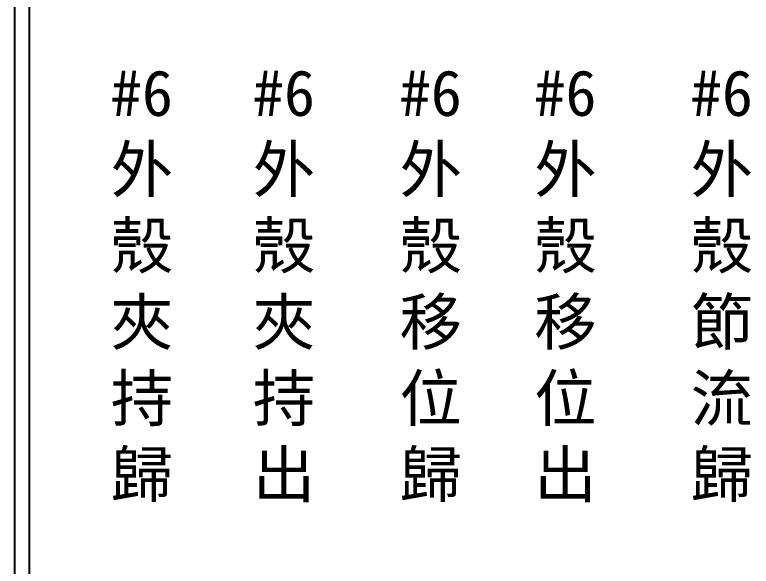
# Model space of a CAD drawing. Extents: x 325 to 612, y 3 to 207.
# Drawn here: x 325.3 to 388.1, y 50 to 97 of the extents above; entities that cross this region are included whole.
import ezdxf

# ---------------------------------------------------------------- set-up
doc = ezdxf.new("R2010")
doc.units = 0
doc.layers.add('圖框層', color=7, linetype='CONTINUOUS')
doc.layers.add('標尺寸層', color=3, linetype='CONTINUOUS')
doc.styles.add('CNS', font='romanc.shx', dxfattribs={"bigfont": 'chineset.shx'})

msp = doc.modelspace()

# ---------------------------------------------------------------- linework, layer by layer
at = {"layer": '圖框層', "color": 7}
for p, q in [((325.319, 3), (325.319, 206.969)), ((326.569, 4.25), (326.569, 205.719))]:
    msp.add_line(p, q, dxfattribs=at)

# ---------------------------------------------------------------- texts
at = {"layer": '標尺寸層', "color": 7, "char_height": 3.9, "width": 4.96081, "attachment_point": 5, "style": 'CNS'}
for s, insert in [('{\\fDFKai-SB|b0|i0|c136|p65;#6\\P外殼夾持歸}', (336.161, 73.868)), ('{\\fDFKai-SB|b0|i0|c136|p65;#6\\P外殼夾持出}', (348.275, 73.868)), ('{\\fDFKai-SB|b0|i0|c136|p65;#6\\P外殼移位歸}', (360.798, 73.868)), ('{\\fDFKai-SB|b0|i0|c136|p65;#6\\P外殼移位出}', (372.28, 73.868)), ('{\\fDFKai-SB|b0|i0|c136|p65;#6\\P外殼節流歸}', (385.62, 73.868))]:
    msp.add_mtext(s, dxfattribs=dict(at, insert=insert))

doc.saveas('drawing.dxf')
